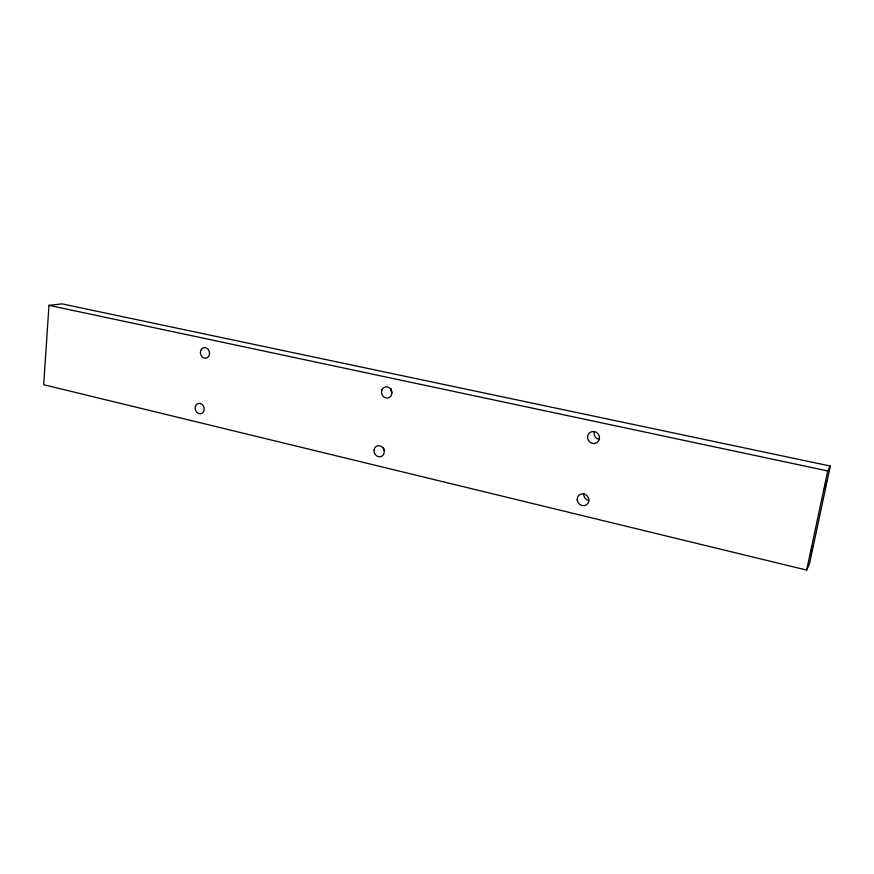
<?xml version="1.0" encoding="UTF-8"?>
<svg xmlns="http://www.w3.org/2000/svg" width="874" height="874" viewBox="0 0 874 874"><rect width="100%" height="100%" fill="white"/><g stroke="black" fill="none" stroke-linecap="round" stroke-linejoin="round"><path stroke-width="1.31" d="M48.977 305.343L43.7 384.724L806.669 570.099L809.564 563.479L830.3 466.039L62.109 303.901L48.977 305.343L827.744 470.944L830.3 466.039M806.669 570.099L827.744 470.944M391.923 392.535A5.648 5.102 72.1 0 1 390.929 388.34M384.418 450.285A5.583 4.993 67.2 0 1 383.424 447.575M598.941 439.305A6.063 5.79 49.2 0 1 594.112 432.248M588.595 500.452A6.02 5.626 46.6 0 1 583.832 493.428M810.613 554.236L810.613 554.804L812.514 546.447L810.613 554.236M824.564 488.653L824.532 489.331L826.465 480.875L824.564 488.653M200.703 350.561A5.408 4.545 76.9 0 0 205.674 358.242A5.408 4.545 76.9 0 0 208.569 349.873A5.408 4.545 76.9 0 0 200.703 350.561M195.459 406.17A5.342 4.457 73.8 0 0 200.365 413.828A5.342 4.457 73.8 0 0 203.227 405.667A5.342 4.457 73.8 0 0 195.459 406.17M374.028 450.034A5.67 5.058 67.3 0 0 381.064 456.589A5.67 5.058 67.3 0 0 382.299 447.149A5.67 5.058 67.3 0 0 374.028 450.034M381.916 389.924A5.736 5.168 72.1 0 0 387.357 398.14A5.736 5.168 72.1 0 0 390.886 389.334A5.736 5.168 72.1 0 0 381.916 389.924M587.568 437.776A6.162 5.867 50 0 0 596.997 442.594A6.162 5.867 50 0 0 596.035 432.138A6.162 5.867 50 0 0 587.568 437.776M577.179 499.928A6.129 5.703 47.2 0 0 586.476 504.855A6.129 5.703 47.2 0 0 585.514 494.575A6.129 5.703 47.2 0 0 577.179 499.928"/></g></svg>
